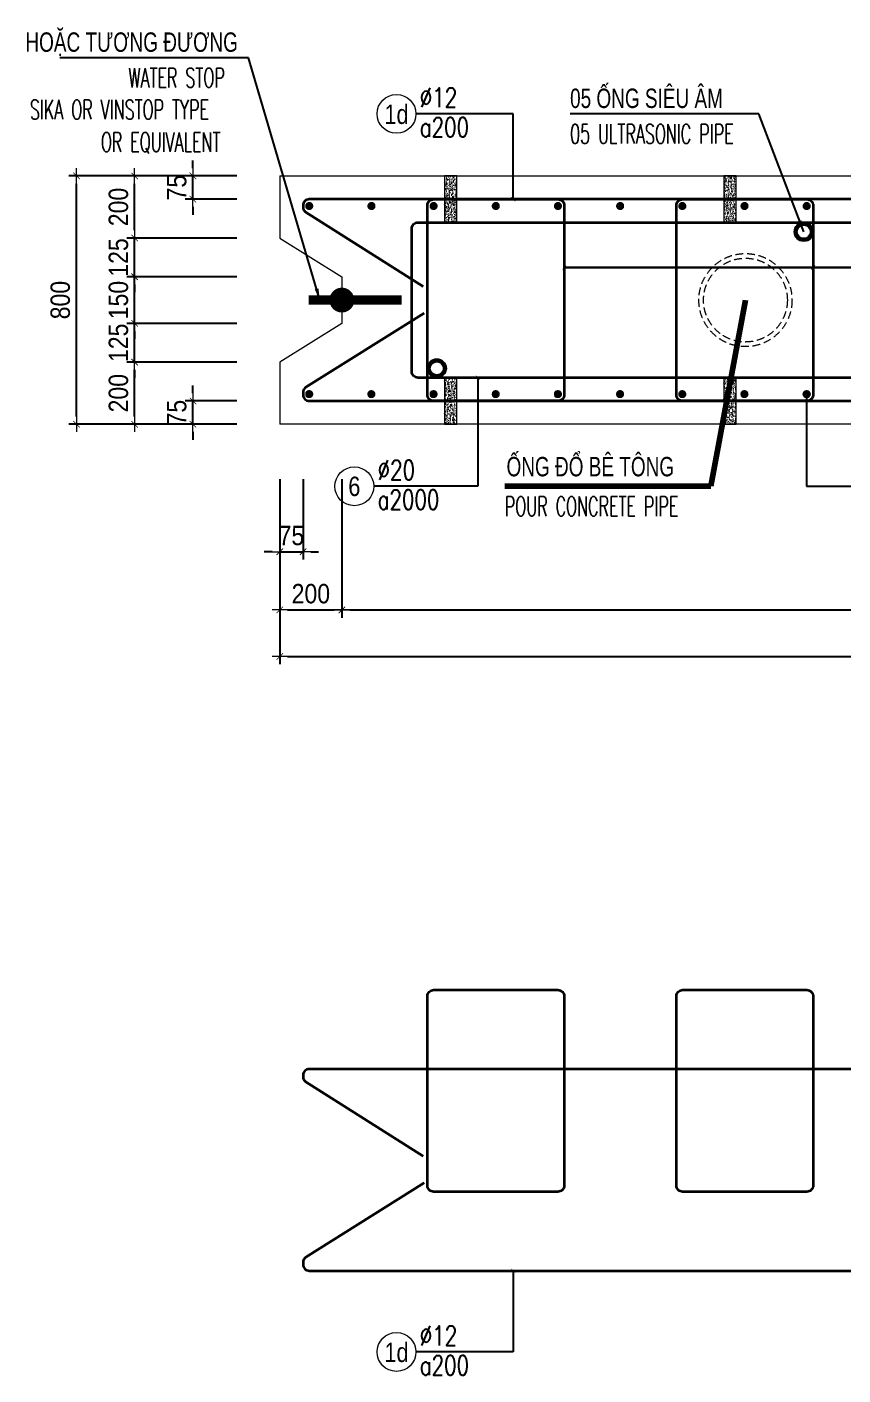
# Model space of a CAD drawing. Header units: millimetres. Extents: x -642477 to 1168880, y -27982 to 330379.
# Drawn here: x 261943 to 269830, y 69033 to 82064 of the extents above; entities that cross this region are included whole.
import ezdxf
from ezdxf.enums import TextEntityAlignment as Align

# ---------------------------------------------------------------- set-up
doc = ezdxf.new("R2010")
doc.units = ezdxf.units.MM
doc.linetypes.add('HIDDEN', pattern=[0.375, 0.25, -0.125])
doc.linetypes.add('HIDDEN2', pattern=[4.7625, 3.175, -1.5875])
doc.layers.get('0').update_dxf_attribs({"lineweight": 20})
doc.layers.get('Defpoints').update_dxf_attribs({"color": 151, "lineweight": 9})
for name, color, linetype, lineweight in [('NDC_S_BEAM', 3, 'HIDDEN2', 20), ('NDC_S_BREAK-LINE', 1, 'Continuous', 15), ('NDC_S_DIAPHGRAM WALL', 3, 'Continuous', 20), ('NDC_S_DIM', 1, 'Continuous', 15), ('NDC_S_ENG TITLE', 3, 'Continuous', 20), ('NDC_S_HATCH MATERIAL', 8, 'Continuous', 13), ('NDC_S_LEADER', 1, 'Continuous', 15), ('NDC_S_LEVEL TEXT', 7, 'Continuous', 20), ('NDC_S_REBAR', 4, 'Continuous', 35), ('NDC_S_VN TEXT', 7, 'Continuous', 20)]:
    doc.layers.add(name, color=color, linetype=linetype, lineweight=lineweight)
doc.layers.add('NDC_S_REBAR DES.', color=2, linetype='Continuous')
doc.styles.add('ARIAL', font='arial.ttf', dxfattribs={"width": 0.8})
doc.styles.add('NDC_ARIAL', font='arial.ttf', dxfattribs={"width": 0.85})
doc.styles.add('NDC_DIM', font='', dxfattribs={"width": 0.75})
doc.styles.add('NDC_EN TXT', font='romans.shx', dxfattribs={"width": 0.8})
doc.styles.get('NDC_DIM').set_extended_font_data('Dotum')
doc.dimstyles.new('A1-NDC-1-25 (x3)', dxfattribs={"dimscale": 75, "dimtxt": 2.5, "dimasz": 1, "dimexe": 1, "dimexo": 0, "dimgap": 0.8, "dimtad": 1, "dimdec": 0, "dimlfac": 0.333333, "dimdsep": 46, "dimtxsty": 'NDC_ARIAL', "dimblk": 'DIMMARK', "dimcen": 49999.938995, "dimdle": 1.5, "dimclrd": 1, "dimclre": 1, "dimclrt": 3, "dimadec": 0, "dimazin": 0, "dimtfac": 1, "dimtdec": 0, "dimtix": 1, "dimtmove": 2, "dimatfit": 3, "dimfxl": 1, "dimarcsym": 0})
doc.dimstyles.new('NDC_dim_25', dxfattribs={"dimscale": 25, "dimtxt": 2.2, "dimasz": 1.5, "dimexe": 1.5, "dimexo": 2.5, "dimgap": 1, "dimtad": 1, "dimdec": 0, "dimzin": 0, "dimdsep": 46, "dimtxsty": 'NDC_DIM', "dimblk": 'DIMMARK', "dimcen": 0.09, "dimdle": 1.2, "dimclrd": 1, "dimclre": 1, "dimclrt": 3, "dimadec": 0, "dimazin": 0, "dimtfac": 1, "dimtdec": 0, "dimtix": 1, "dimtofl": 0, "dimtmove": 0, "dimatfit": 3, "dimfxl": 6, "dimfxlon": 1, "dimtolj": 1, "dimtzin": 0, "dimarcsym": 0})

# ---------------------------------------------------------------- blocks, each defined once
blk = doc.blocks.new('TV_001')
at = {"layer": 'NDC_S_DIAPHGRAM WALL', "ltscale": 0.01}
for p, q in [((21086.6, 15963.3), (21044.1, 15767.9)), ((21044.1, 15767.9), (20822.1, 15688.3)), ((20822.1, 15688.3), (20790.3, 15541.7)), ((20790.3, 15541.7), (20959.2, 15377)), ((20959.2, 15377), (20916.7, 15181.6)), ((20916.7, 15181.6), (26388.8, 13991.9))]:
    blk.add_line(p, q, dxfattribs=at)
for points in [[(26558.8, 14773.6), (21086.6, 15963.3)], [(26558.8, 14773.6), (26516.3, 14578.2), (26294.3, 14498.5), (26262.4, 14352), (26431.3, 14187.3), (26388.8, 13991.9)]]:
    blk.add_lwpolyline(points, dxfattribs=at)
at = {"layer": 'NDC_S_DIAPHGRAM WALL', "ltscale": 50, "const_width": 30}
for points in [[(20911.1, 15592.2), (20618, 15655.9)], [(26383.3, 14402.4), (26090.1, 14466.2)]]:
    blk.add_lwpolyline(points, dxfattribs=at)
at = {"layer": 'NDC_S_DIAPHGRAM WALL', "ltscale": 50, "const_width": 40}
for points in [[(20825.8, 15610.7, -1), (20786.7, 15619.2, -1)], [(26297.9, 14421, -1), (26258.8, 14429.5, -1)]]:
    blk.add_lwpolyline(points, format="xyb", close=True, dxfattribs=at)
blk = doc.blocks.new('DIMMARK')
at = {"layer": 'NDC_S_DIM', "color": 1}
blk.add_line((-1.5, 0), (1, 0), dxfattribs=at)
at = {"layer": 'NDC_S_DIM', "color": 2, "const_width": 0.1}
blk.add_lwpolyline([(-0.42, -0.42), (0.42, 0.42)], dxfattribs=at)
blk = doc.blocks.new('Ong sieu am')
at = {"layer": 'NDC_S_HATCH MATERIAL'}
h = blk.add_hatch(dxfattribs=at)
h.set_pattern_fill('ANSI31', color=256, scale=20)
h.set_pattern_definition([(45, (0, 0), (-1.76776695, 1.76776695), [])])
h.paths.add_polyline_path([(-7119.3, 51158.9, 1), (-7179.3, 51158.9, 1)])
h.paths.add_polyline_path([(-7171.3, 51158.9, -1), (-7127.3, 51158.9, -1)], flags=16)
at = {"layer": 'NDC_S_REBAR DES.'}
for radius in [30, 22]:
    blk.add_circle((-7149.3, 51158.9), radius, dxfattribs=at)
blk = doc.blocks.new('ong do BT')
at = {"layer": 'NDC_S_HATCH MATERIAL', "linetype": 'HIDDEN', "ltscale": 100}
for radius in [150, 135]:
    blk.add_circle((-6323.7, 51237.8), radius, dxfattribs=at)
blk = doc.blocks.new('con ke BT')
at = {"layer": 'NDC_S_HATCH MATERIAL'}
h = blk.add_hatch(dxfattribs=at)
h.set_pattern_fill('AR-CONC', color=256, scale=2)
h.set_pattern_definition([(50, (0, 0), (14.3452037, -1.2550427), [1.5, -16.5]), (355, (0, 0), (-2.7750267, 15.0438427), [1.2, -13.2]), (100.451444, (1.195, -0.105), (11.570177, 13.7888), [1.274804, -14.0228422]), (46.1842, (0, 4), (21.3448266, -3.3103856), [2.25, -24.75]), (96.635635, (1.779, 3.724), (18.693239, 19.482372), [1.912207, -21.034275]), (351.184164, (0, 4), (18.693239, 19.482372), [1.8, -19.8]), (21, (2, 3), (11.938141, -8.0523778), [1.5, -16.5]), (326, (2, 3), (4.8663066, 14.503001), [1.2, -13.2]), (71.451445, (2.995, 2.329), (16.8044475, 6.450623), [1.274804, -14.0228422]), (37.5, (0, 0), (0.2431971, 6.6578771), [0, -13.04, 0, -13.4, 0, -13.25]), (7.5, (0, 0), (5.2613907, 7.8882342), [0, -7.64, 0, -12.74, 0, -5.05]), (327.5, (-4.46, 0), (10.6764487, -0.45109743), [0, -5, 0, -15.6, 0, -20.7]), (317.5, (-6.46, 0), (11.6637234, 2.0020996), [0, -6.5, 0, -10.36, 0, -14.7])])
h.paths.add_polyline_path([(-7076.9, 51430.9), (-7116.9, 51430.9), (-7116.9, 51280.9), (-7076.9, 51280.9)])
at = {"layer": 'NDC_S_BREAK-LINE'}
blk.add_lwpolyline([(-7116.9, 51430.9), (-7116.9, 51280.9), (-7076.9, 51280.9), (-7076.9, 51430.9)], close=True, dxfattribs=at)
blk = doc.blocks.new('*U2371')
at = {"layer": 'NDC_S_LEADER', "xscale": 3, "yscale": 3, "zscale": 3}
blk.add_blockref('con ke BT', (21291, -154068), dxfattribs=at)
blk = doc.blocks.new('*U2372')
at = {"layer": 'NDC_S_DIM', "color": 0, "linetype": 'ByBlock', "lineweight": -2, "transparency": 16777216}
for p in [(0, 0), (2700, 0), (5400, 0), (8100, 0), (10800, 0), (13500, 0)]:
    blk.add_blockref('*U2371', p, dxfattribs=at)
blk = doc.blocks.new('*U2373')
at = {"layer": 'NDC_S_LEADER', "xscale": 3, "yscale": 3, "zscale": 3}
blk.add_blockref('con ke BT', (21291, -154068), dxfattribs=at)
blk = doc.blocks.new('*U2374')
at = {"layer": 'NDC_S_DIM', "color": 0, "linetype": 'ByBlock', "lineweight": -2, "transparency": 16777216}
for p in [(0, 0), (2700, 0), (5400, 0), (8100, 0), (10800, 0), (13500, 0)]:
    blk.add_blockref('*U2373', p, dxfattribs=at)
blk = doc.blocks.new('*U367')
blk.add_circle((-2.5, 0), 2.5)
at = {"layer": 'NDC_S_VN TEXT', "color": 3, "style": 'NDC_EN TXT', "width": 0.75}
for tag, p in [('DK1', (0.5, 0.85)), ('KC1', (0.5, -2.97))]:
    blk.add_attdef(tag, p, '', height=2.5, dxfattribs=at)
at = {"layer": 'NDC_S_VN TEXT', "color": 7, "style": 'ARIAL', "width": 0.8}
blk.add_attdef('SH2', text='', height=2.5, dxfattribs=at).set_placement((-2.5, 0), align=Align.MIDDLE)
blk = doc.blocks.new('kata_block_THEP')
at = {"layer": 'NDC_S_REBAR', "color": 0}
for p, q in [((-0.5, 0), (0.5, 0)), ((-0.35, 0.35), (0.35, -0.35)), ((0.35, 0.35), (-0.35, -0.35)), ((0, 0.5), (0, -0.5))]:
    blk.add_line(p, q, dxfattribs=at)
at = {"layer": 'NDC_S_REBAR', "color": 0, "const_width": 0.0833}
blk.add_lwpolyline([(-0.5, 0, 1), (0.5, 0, 1), (-0.5, 0, 1)], format="xyb", dxfattribs=at)
blk = doc.blocks.new('*U2360')
at = {"layer": 'NDC_S_REBAR', "ltscale": 80, "xscale": 72, "yscale": 72, "zscale": 72}
blk.add_blockref('kata_block_THEP', (0, 0), dxfattribs=at)
blk = doc.blocks.new('*U2361')
at = {"layer": 'NDC_S_LEVEL TEXT', "color": 0, "linetype": 'ByBlock', "lineweight": -2, "transparency": 16777216}
for p in [(0, 0), (600.9, 0), (1201.8, 0), (1802.7, 0), (2403.6, 0), (3004.5, 0), (3605.4, 0), (4206.3, 0), (4807.2, 0), (5408.1, 0), (6009, 0), (6609.9, 0), (7210.8, 0), (7811.7, 0), (8412.6, 0), (9013.5, 0), (9614.4, 0), (10215.3, 0), (10816.2, 0), (11417.1, 0), (12018, 0), (12618.9, 0), (13219.8, 0), (13820.7, 0), (14421.6, 0), (15022.5, 0), (15623.4, 0), (16224.3, 0)]:
    blk.add_blockref('*U2360', p, dxfattribs=at)
blk = doc.blocks.new('*U2366')
at = {"layer": 'NDC_S_REBAR', "ltscale": 80, "xscale": 72, "yscale": 72, "zscale": 72}
blk.add_blockref('kata_block_THEP', (0, 0), dxfattribs=at)
blk = doc.blocks.new('*U2367')
at = {"layer": 'NDC_S_LEVEL TEXT', "color": 0, "linetype": 'ByBlock', "lineweight": -2, "transparency": 16777216}
for p in [(0, 0), (600.9, 0), (1201.8, 0), (1802.7, 0), (2403.6, 0), (3004.5, 0), (3605.4, 0), (4206.3, 0), (4807.2, 0), (5408.1, 0), (6009, 0), (6609.9, 0), (7210.8, 0), (7811.7, 0), (8412.6, 0), (9013.5, 0), (9614.4, 0), (10215.3, 0), (10816.2, 0), (11417.1, 0), (12018, 0), (12618.9, 0), (13219.8, 0), (13820.7, 0), (14421.6, 0), (15022.5, 0), (15623.4, 0), (16224.3, 0)]:
    blk.add_blockref('*U2366', p, dxfattribs=at)
blk = doc.blocks.new('*D2438')
at = {"layer": 'Defpoints', "color": 0, "ltscale": 100, "transparency": 16777216}
for p in [(262984, 78824), (263973, 78824), (263973, 78224)]:
    blk.add_point(p, dxfattribs=at)
at = {"layer": 'NDC_S_DIM', "color": 1, "lineweight": -2, "ltscale": 100, "transparency": 16777216}
for p, q in [((263973, 78824), (262909, 78824)), ((262984, 78299), (262984, 78749)), ((263973, 78224), (262909, 78224))]:
    blk.add_line(p, q, dxfattribs=at)
at = {"layer": 'NDC_S_DIM', "color": 1, "lineweight": -2, "ltscale": 100, "transparency": 16777216, "xscale": 75, "yscale": 75, "zscale": 75}
for p, rotation in [((262984, 78824), 90), ((262984, 78224), 270)]:
    blk.add_blockref('DIMMARK', p, dxfattribs=dict(at, rotation=rotation))
at = {"layer": 'NDC_S_DIM', "color": 3, "ltscale": 100, "transparency": 16777216, "insert": (262828, 78524), "char_height": 187.5, "attachment_point": 5, "rotation": 90, "style": 'NDC_ARIAL'}
blk.add_mtext('200', dxfattribs=at)
blk = doc.blocks.new('*D2439')
at = {"layer": 'Defpoints', "color": 0, "ltscale": 100, "transparency": 16777216}
for p in [(262984, 79199), (263973, 79199), (263973, 78824)]:
    blk.add_point(p, dxfattribs=at)
at = {"layer": 'NDC_S_DIM', "color": 1, "lineweight": -2, "ltscale": 100, "transparency": 16777216}
for p, q in [((262984, 79274), (262984, 79349)), ((263973, 79199), (262909, 79199)), ((262984, 78824), (262984, 79199)), ((263973, 78824), (262909, 78824)), ((262984, 78749), (262984, 78674))]:
    blk.add_line(p, q, dxfattribs=at)
at = {"layer": 'NDC_S_DIM', "color": 1, "lineweight": -2, "ltscale": 100, "transparency": 16777216, "xscale": 75, "yscale": 75, "zscale": 75}
for p, rotation in [((262984, 79199), 270), ((262984, 78824), 90)]:
    blk.add_blockref('DIMMARK', p, dxfattribs=dict(at, rotation=rotation))
at = {"layer": 'NDC_S_DIM', "color": 3, "ltscale": 100, "transparency": 16777216, "insert": (262828, 79011), "char_height": 187.5, "attachment_point": 5, "rotation": 90, "style": 'NDC_ARIAL'}
blk.add_mtext('125', dxfattribs=at)
blk = doc.blocks.new('*D2440')
at = {"layer": 'Defpoints', "color": 0, "ltscale": 100, "transparency": 16777216}
for p in [(262984, 79649), (263973, 79649), (263973, 79199)]:
    blk.add_point(p, dxfattribs=at)
at = {"layer": 'NDC_S_DIM', "color": 1, "lineweight": -2, "ltscale": 100, "transparency": 16777216}
for p, q in [((262984, 79724), (262984, 79799)), ((263973, 79649), (262909, 79649)), ((262984, 79199), (262984, 79649)), ((263973, 79199), (262909, 79199)), ((262984, 79124), (262984, 79049))]:
    blk.add_line(p, q, dxfattribs=at)
at = {"layer": 'NDC_S_DIM', "color": 1, "lineweight": -2, "ltscale": 100, "transparency": 16777216, "xscale": 75, "yscale": 75, "zscale": 75}
for p, rotation in [((262984, 79649), 270), ((262984, 79199), 90)]:
    blk.add_blockref('DIMMARK', p, dxfattribs=dict(at, rotation=rotation))
at = {"layer": 'NDC_S_DIM', "color": 3, "ltscale": 100, "transparency": 16777216, "insert": (262828, 79424), "char_height": 187.5, "attachment_point": 5, "rotation": 90, "style": 'NDC_ARIAL'}
blk.add_mtext('150', dxfattribs=at)
blk = doc.blocks.new('*D2441')
at = {"layer": 'Defpoints', "color": 0, "ltscale": 100, "transparency": 16777216}
for p in [(262984, 80024), (263973, 80024), (263973, 79649)]:
    blk.add_point(p, dxfattribs=at)
at = {"layer": 'NDC_S_DIM', "color": 1, "lineweight": -2, "ltscale": 100, "transparency": 16777216}
for p, q in [((262984, 80099), (262984, 80174)), ((263973, 80024), (262909, 80024)), ((262984, 79649), (262984, 80024)), ((263973, 79649), (262909, 79649)), ((262984, 79574), (262984, 79499))]:
    blk.add_line(p, q, dxfattribs=at)
at = {"layer": 'NDC_S_DIM', "color": 1, "lineweight": -2, "ltscale": 100, "transparency": 16777216, "xscale": 75, "yscale": 75, "zscale": 75}
for p, rotation in [((262984, 80024), 270), ((262984, 79649), 90)]:
    blk.add_blockref('DIMMARK', p, dxfattribs=dict(at, rotation=rotation))
at = {"layer": 'NDC_S_DIM', "color": 3, "ltscale": 100, "transparency": 16777216, "insert": (262828, 79836), "char_height": 187.5, "attachment_point": 5, "rotation": 90, "style": 'NDC_ARIAL'}
blk.add_mtext('125', dxfattribs=at)
blk = doc.blocks.new('*D2442')
at = {"layer": 'Defpoints', "color": 0, "ltscale": 100, "transparency": 16777216}
for p in [(262984, 80624), (263973, 80624), (263973, 80024)]:
    blk.add_point(p, dxfattribs=at)
at = {"layer": 'NDC_S_DIM', "color": 1, "lineweight": -2, "ltscale": 100, "transparency": 16777216}
for p, q in [((263973, 80624), (262909, 80624)), ((262984, 80099), (262984, 80549)), ((263973, 80024), (262909, 80024))]:
    blk.add_line(p, q, dxfattribs=at)
at = {"layer": 'NDC_S_DIM', "color": 1, "lineweight": -2, "ltscale": 100, "transparency": 16777216, "xscale": 75, "yscale": 75, "zscale": 75}
for p, rotation in [((262984, 80624), 90), ((262984, 80024), 270)]:
    blk.add_blockref('DIMMARK', p, dxfattribs=dict(at, rotation=rotation))
at = {"layer": 'NDC_S_DIM', "color": 3, "ltscale": 100, "transparency": 16777216, "insert": (262828, 80324), "char_height": 187.5, "attachment_point": 5, "rotation": 90, "style": 'NDC_ARIAL'}
blk.add_mtext('200', dxfattribs=at)
blk = doc.blocks.new('*D2443')
at = {"layer": 'Defpoints', "color": 0, "ltscale": 100, "transparency": 16777216}
for p in [(262422, 80624), (263973, 80624), (263973, 78224)]:
    blk.add_point(p, dxfattribs=at)
at = {"layer": 'NDC_S_DIM', "color": 1, "lineweight": -2, "ltscale": 100, "transparency": 16777216}
for p, q in [((263973, 80624), (262347, 80624)), ((262422, 78299), (262422, 80549)), ((263973, 78224), (262347, 78224))]:
    blk.add_line(p, q, dxfattribs=at)
at = {"layer": 'NDC_S_DIM', "color": 1, "lineweight": -2, "ltscale": 100, "transparency": 16777216, "xscale": 75, "yscale": 75, "zscale": 75}
for p, rotation in [((262422, 80624), 90), ((262422, 78224), 270)]:
    blk.add_blockref('DIMMARK', p, dxfattribs=dict(at, rotation=rotation))
at = {"layer": 'NDC_S_DIM', "color": 3, "ltscale": 100, "transparency": 16777216, "insert": (262266, 79424), "char_height": 187.5, "attachment_point": 5, "rotation": 90, "style": 'NDC_ARIAL'}
blk.add_mtext('800', dxfattribs=at)
blk = doc.blocks.new('*D2444')
at = {"layer": 'Defpoints', "color": 0, "ltscale": 100, "transparency": 16777216}
for p in [(263547, 78449), (263973, 78449), (263973, 78224)]:
    blk.add_point(p, dxfattribs=at)
at = {"layer": 'NDC_S_DIM', "color": 1, "lineweight": -2, "ltscale": 100, "transparency": 16777216}
for p, q in [((263547, 78524), (263547, 78599)), ((263973, 78449), (263472, 78449)), ((263547, 78224), (263547, 78449)), ((263973, 78224), (263472, 78224)), ((263547, 78149), (263547, 78074))]:
    blk.add_line(p, q, dxfattribs=at)
at = {"layer": 'NDC_S_DIM', "color": 1, "lineweight": -2, "ltscale": 100, "transparency": 16777216, "xscale": 75, "yscale": 75, "zscale": 75}
for p, rotation in [((263547, 78449), 270), ((263547, 78224), 90)]:
    blk.add_blockref('DIMMARK', p, dxfattribs=dict(at, rotation=rotation))
at = {"layer": 'NDC_S_DIM', "color": 3, "ltscale": 100, "transparency": 16777216, "insert": (263391, 78336), "char_height": 187.5, "attachment_point": 5, "rotation": 90, "style": 'NDC_ARIAL'}
blk.add_mtext('75', dxfattribs=at)
blk = doc.blocks.new('*D2445')
at = {"layer": 'Defpoints', "color": 0, "ltscale": 100, "transparency": 16777216}
for p in [(263547, 80624), (263973, 80624), (263973, 80399)]:
    blk.add_point(p, dxfattribs=at)
at = {"layer": 'NDC_S_DIM', "color": 1, "lineweight": -2, "ltscale": 100, "transparency": 16777216}
for p, q in [((263547, 80699), (263547, 80774)), ((263973, 80624), (263472, 80624)), ((263547, 80399), (263547, 80624)), ((263973, 80399), (263472, 80399)), ((263547, 80324), (263547, 80249))]:
    blk.add_line(p, q, dxfattribs=at)
at = {"layer": 'NDC_S_DIM', "color": 1, "lineweight": -2, "ltscale": 100, "transparency": 16777216, "xscale": 75, "yscale": 75, "zscale": 75}
for p, rotation in [((263547, 80624), 270), ((263547, 80399), 90)]:
    blk.add_blockref('DIMMARK', p, dxfattribs=dict(at, rotation=rotation))
at = {"layer": 'NDC_S_DIM', "color": 3, "ltscale": 100, "transparency": 16777216, "insert": (263391, 80511), "char_height": 187.5, "attachment_point": 5, "rotation": 90, "style": 'NDC_ARIAL'}
blk.add_mtext('75', dxfattribs=at)
blk = doc.blocks.new('*D2454')
at = {"layer": 'Defpoints', "color": 0, "ltscale": 100, "transparency": 16777216}
for p in [(264387, 77694), (264612, 77694), (264612, 76992)]:
    blk.add_point(p, dxfattribs=at)
at = {"layer": 'NDC_S_DIM', "color": 1, "lineweight": -2, "ltscale": 100, "transparency": 16777216}
for p, q in [((264387, 77694), (264387, 76917)), ((264612, 77694), (264612, 76917)), ((264312, 76992), (264237, 76992)), ((264387, 76992), (264612, 76992)), ((264687, 76992), (264762, 76992))]:
    blk.add_line(p, q, dxfattribs=at)
at = {"layer": 'NDC_S_DIM', "color": 1, "lineweight": -2, "ltscale": 100, "transparency": 16777216, "xscale": 75, "yscale": 75, "zscale": 75}
blk.add_blockref('DIMMARK', (264387, 76992), dxfattribs=at)
at = {"layer": 'NDC_S_DIM', "color": 1, "lineweight": -2, "ltscale": 100, "transparency": 16777216, "xscale": 75, "yscale": 75, "zscale": 75, "rotation": 180}
blk.add_blockref('DIMMARK', (264612, 76992), dxfattribs=at)
at = {"layer": 'NDC_S_DIM', "color": 3, "ltscale": 100, "transparency": 16777216, "insert": (264499, 77147), "char_height": 187.5, "attachment_point": 5, "style": 'NDC_ARIAL'}
blk.add_mtext('75', dxfattribs=at)
blk = doc.blocks.new('*D2456')
at = {"layer": 'Defpoints', "color": 0, "ltscale": 100, "transparency": 16777216}
for p in [(264387, 77694), (264987, 77694), (264987, 76429)]:
    blk.add_point(p, dxfattribs=at)
at = {"layer": 'NDC_S_DIM', "color": 1, "lineweight": -2, "ltscale": 100, "transparency": 16777216}
for p, q in [((264387, 77694), (264387, 76354)), ((264987, 77694), (264987, 76354)), ((264462, 76429), (264912, 76429))]:
    blk.add_line(p, q, dxfattribs=at)
at = {"layer": 'NDC_S_DIM', "color": 1, "lineweight": -2, "ltscale": 100, "transparency": 16777216, "xscale": 75, "yscale": 75, "zscale": 75, "rotation": 180}
blk.add_blockref('DIMMARK', (264387, 76429), dxfattribs=at)
at = {"layer": 'NDC_S_DIM', "color": 1, "lineweight": -2, "ltscale": 100, "transparency": 16777216, "xscale": 75, "yscale": 75, "zscale": 75}
blk.add_blockref('DIMMARK', (264987, 76429), dxfattribs=at)
at = {"layer": 'NDC_S_DIM', "color": 3, "ltscale": 100, "transparency": 16777216, "insert": (264687, 76585), "char_height": 187.5, "attachment_point": 5, "style": 'NDC_ARIAL'}
blk.add_mtext('200', dxfattribs=at)
blk = doc.blocks.new('*D2457')
at = {"layer": 'Defpoints', "color": 0, "ltscale": 100, "transparency": 16777216}
for p in [(264987, 77694), (281187, 77694), (281187, 76429)]:
    blk.add_point(p, dxfattribs=at)
at = {"layer": 'NDC_S_DIM', "color": 1, "lineweight": -2, "ltscale": 100, "transparency": 16777216}
for p, q in [((264987, 77694), (264987, 76354)), ((281187, 77694), (281187, 76354)), ((265062, 76429), (281112, 76429))]:
    blk.add_line(p, q, dxfattribs=at)
at = {"layer": 'NDC_S_DIM', "color": 1, "lineweight": -2, "ltscale": 100, "transparency": 16777216, "xscale": 75, "yscale": 75, "zscale": 75, "rotation": 180}
blk.add_blockref('DIMMARK', (264987, 76429), dxfattribs=at)
at = {"layer": 'NDC_S_DIM', "color": 1, "lineweight": -2, "ltscale": 100, "transparency": 16777216, "xscale": 75, "yscale": 75, "zscale": 75}
blk.add_blockref('DIMMARK', (281187, 76429), dxfattribs=at)
at = {"layer": 'NDC_S_DIM', "color": 3, "ltscale": 100, "transparency": 16777216, "insert": (273087, 76585), "char_height": 187.5, "attachment_point": 5, "style": 'NDC_ARIAL'}
blk.add_mtext('5400', dxfattribs=at)
blk = doc.blocks.new('*D2459')
at = {"layer": 'Defpoints', "color": 0, "ltscale": 100, "transparency": 16777216}
for p in [(264387, 77694), (281187, 77694), (281187, 75979)]:
    blk.add_point(p, dxfattribs=at)
at = {"layer": 'NDC_S_DIM', "color": 1, "lineweight": -2, "ltscale": 100, "transparency": 16777216}
for p, q in [((264387, 77694), (264387, 75904)), ((281187, 77694), (281187, 75904)), ((264462, 75979), (281112, 75979))]:
    blk.add_line(p, q, dxfattribs=at)
at = {"layer": 'NDC_S_DIM', "color": 1, "lineweight": -2, "ltscale": 100, "transparency": 16777216, "xscale": 75, "yscale": 75, "zscale": 75, "rotation": 180}
blk.add_blockref('DIMMARK', (264387, 75979), dxfattribs=at)
at = {"layer": 'NDC_S_DIM', "color": 1, "lineweight": -2, "ltscale": 100, "transparency": 16777216, "xscale": 75, "yscale": 75, "zscale": 75}
blk.add_blockref('DIMMARK', (281187, 75979), dxfattribs=at)
at = {"layer": 'NDC_S_DIM', "color": 3, "ltscale": 100, "transparency": 16777216, "insert": (272787, 76135), "char_height": 187.5, "attachment_point": 5, "style": 'NDC_ARIAL'}
blk.add_mtext('5600', dxfattribs=at)

msp = doc.modelspace()

# ---------------------------------------------------------------- linework, layer by layer
at = {"layer": 'NDC_S_REBAR'}
for points in [[(265782.2, 79298.2), (264639.8, 78581.3, 0.2585925), (264611.6, 78530.4), (264611.6, 78508.9, 0.4142136), (264671.6, 78448.9), (280901.6, 78448.9, 0.4142136), (280961.6, 78508.9), (280961.6, 80338.9, 0.4142136), (280901.6, 80398.9), (264671.6, 80398.9, 0.4142136), (264611.6, 80338.9), (264611.6, 80323.1, 0.2239077), (264633.4, 80276.8), (265771, 79555.9)], [(265782.2, 70890.8), (264639.8, 70173.9, 0.2585925), (264611.6, 70123), (264611.6, 70101.5, 0.4142136), (264671.6, 70041.5), (280901.6, 70041.5, 0.4142136), (280961.6, 70101.5), (280961.6, 71931.5, 0.4142136), (280901.6, 71991.5), (264671.6, 71991.5, 0.4142136), (264611.6, 71931.5), (264611.6, 71915.7, 0.2239077), (264633.4, 71869.4), (265771, 71148.5)]]:
    msp.add_lwpolyline(points, format="xyb", dxfattribs=at)
for points in [[(265873.5, 80398.9), (267074.8, 80398.9, -0.4142136), (267134.8, 80338.9), (267134.8, 78508.9, -0.4142136), (267074.8, 78448.9), (265873.5, 78448.9, -0.4142136), (265813.5, 78508.9), (265813.5, 80338.9, -0.4142136)], [(268279.5, 80398.9), (269480.8, 80398.9, -0.4142136), (269540.8, 80338.9), (269540.8, 78508.9, -0.4142136), (269480.8, 78448.9), (268279.5, 78448.9, -0.4142136), (268219.5, 78508.9), (268219.5, 80338.9, -0.4142136)], [(265721.6, 80173.9), (280676.6, 80173.9, -0.4142136), (280736.6, 80113.9), (280736.6, 78733.9, -0.4142136), (280676.6, 78673.9), (265721.6, 78673.9, -0.4142136), (265661.6, 78733.9), (265661.6, 80113.9, -0.4142136)], [(265873.5, 72755.2), (267074.8, 72755.2, -0.4142136), (267134.8, 72695.2), (267134.8, 70865.2, -0.4142136), (267074.8, 70805.2), (265873.5, 70805.2, -0.4142136), (265813.5, 70865.2), (265813.5, 72695.2, -0.4142136)], [(268279.5, 72755.2), (269480.8, 72755.2, -0.4142136), (269540.8, 72695.2), (269540.8, 70865.2, -0.4142136), (269480.8, 70805.2), (268279.5, 70805.2, -0.4142136), (268219.5, 70865.2), (268219.5, 72695.2, -0.4142136)]]:
    msp.add_lwpolyline(points, format="xyb", close=True, dxfattribs=at)

# ---------------------------------------------------------------- block references
at = {"layer": 'NDC_S_BEAM', "xscale": -3, "yscale": 3, "zscale": 3, "rotation": 347.733965496706}
msp.add_blockref('TV_001', (332828.1, 20387.4), dxfattribs=at)
at = {"layer": 'NDC_S_DIM', "ltscale": 80, "xscale": 75, "yscale": 75, "zscale": 75}
for p, values in [((265702, 81223.9), {'SH2': '1d', 'DK1': '%%c12', 'KC1': 'a200'}), ((265294.6, 77623.9), {'SH2': '6', 'DK1': '%%c20', 'KC1': 'a2000'}), ((265702, 69256.3), {'SH2': '1d', 'DK1': '%%c12', 'KC1': 'a200'})]:
    msp.add_blockref('*U367', p, dxfattribs=at).add_auto_attribs(values)
at = {"layer": 'NDC_S_DIM'}
for name, p in [('*U2372', (266036.6, 80398.9)), ('*U2374', (266036.6, 78448.9))]:
    msp.add_blockref(name, p, dxfattribs=at)
at = {"layer": 'NDC_S_LEADER', "xscale": 3, "yscale": 3, "zscale": 3}
for name, p in [('Ong sieu am', (290898.7, -73392.7)), ('ong do BT', (287857.8, -74289.6)), ('Ong sieu am', (287351.4, -74712.7))]:
    msp.add_blockref(name, p, dxfattribs=at)
at = {"layer": 'NDC_S_LEVEL TEXT'}
msp.add_blockref('*U2367', (264671.1, 80332.9), dxfattribs=at)
at = {"layer": 'NDC_S_LEVEL TEXT', "extrusion": (0, 0, -1), "zscale": -1, "rotation": 180}
msp.add_blockref('*U2361', (-264671.1, 78514.9), dxfattribs=at)

# ---------------------------------------------------------------- texts
at = {"layer": 'NDC_S_ENG TITLE', "style": 'NDC_EN TXT', "width": 0.6}
for s, p in [('WATER STOP', (262925.4, 81573.5)), ('SIKA OR VINSTOP TYPE', (261971.8, 81264.9)), ('05 ULTRASONIC PIPE', (267191.9, 81030.2)), ('OR EQUIVALENT', (262657.5, 80951.4)), ('POUR CONCRETE PIPE', (266561, 77430.2))]:
    msp.add_text(s, height=187.5, dxfattribs=at).set_placement(p, align=Align.MIDDLE_LEFT)
at = {"layer": 'NDC_S_LEVEL TEXT', "style": 'NDC_ARIAL', "width": 0.7}
for s, p in [('HOẶC TƯƠNG ĐƯƠNG', (261928.3, 81917.6)), ('05 ỐNG SIÊU ÂM', (267191.9, 81374.4)), ('ỐNG ĐỔ BÊ TÔNG', (266577.8, 77814.3))]:
    msp.add_text(s, height=187.5, dxfattribs=at).set_placement(p, align=Align.MIDDLE_LEFT)

# ---------------------------------------------------------------- dimensions: what is measured, and where the dimension line sits
at = {"layer": 'NDC_S_DIM', "ltscale": 100}
for base, p1, p2, picture, middle in [((262421.5, 80623.9), (263973, 78223.9), (263973, 80623.9), '*D2443', (262265.8, 79423.9)), ((262984, 80623.9), (263973, 80023.9), (263973, 80623.9), '*D2442', (262828.3, 80323.9)), ((263546.5, 80623.9), (263973, 80398.9), (263973, 80623.9), '*D2445', (263391.2, 80511.4)), ((262984, 80023.9), (263973, 79648.9), (263973, 80023.9), '*D2441', (262828.3, 79836.4)), ((262984, 79648.9), (263973, 79198.9), (263973, 79648.9), '*D2440', (262828.3, 79423.9)), ((262984, 79198.9), (263973, 78823.9), (263973, 79198.9), '*D2439', (262828.3, 79011.4)), ((262984, 78823.9), (263973, 78223.9), (263973, 78823.9), '*D2438', (262828.3, 78523.9)), ((263546.5, 78448.9), (263973, 78223.9), (263973, 78448.9), '*D2444', (263391.2, 78336.4))]:
    dim = msp.add_linear_dim(base=base, p1=p1, p2=p2, angle=90, dimstyle='A1-NDC-1-25 (x3)', dxfattribs=at)
    dim.commit()
    dim.dimension.update_dxf_attribs({"geometry": picture, "text_midpoint": middle})
for base, p1, p2, picture, middle in [((264611.6, 76991.7), (264386.6, 77694.3), (264611.6, 77694.3), '*D2454', (264499.1, 77147)), ((264986.6, 76429.2), (264386.6, 77694.3), (264986.6, 77694.3), '*D2456', (264686.6, 76584.9)), ((281186.6, 75979.2), (264386.6, 77694.3), (281186.6, 77694.3), '*D2459', (272786.6, 76134.9)), ((281186.6, 76429.2), (264986.6, 77694.3), (281186.6, 77694.3), '*D2457', (273086.6, 76584.9))]:
    dim = msp.add_linear_dim(base=base, p1=p1, p2=p2, dimstyle='A1-NDC-1-25 (x3)', dxfattribs=at)
    dim.commit()
    dim.dimension.update_dxf_attribs({"geometry": picture, "text_midpoint": middle})

# ---------------------------------------------------------------- leaders
at = {"layer": 'NDC_S_LEADER'}
for points, override in [([(264774, 79423.9), (264082.7, 81767.2), (262260.3, 81767.2)], {"dimasz": 4.5}), ([(266643.2, 80398.9), (266643.2, 81223.9), (265702, 81223.9)], {"dimldrblk": 'ArchTick'}), ([(269450.8, 80083.9), (269015.2, 81223.9), (267192.8, 81223.9)], {"dimasz": 4.5}), ([(267134.8, 79738.1), (280359, 79738.1)], {"dimldrblk": 'ArchTick'}), ([(280367.8, 79738.1), (267138.1, 79738.1)], {"dimldrblk": 'ArchTick'}), ([(269540.8, 79738.1), (280359, 79738.1)], {"dimldrblk": 'ArchTick'}), ([(268886.6, 79423.9), (268552, 77623.9), (266562, 77623.9)], {"dimasz": 4.5, "dimlwd": 65533}), ([(266300.5, 78673.9), (266300.5, 77623.9), (265294.6, 77623.9)], {"dimldrblk": 'ArchTick'}), ([(269478.3, 78514.9), (269478.3, 77623.9), (270868.3, 77623.9)], {"dimasz": 2.5, "dimldrblk": 'DotBlank'}), ([(266643.2, 70041.5), (266643.2, 69256.3), (265702, 69256.3)], {"dimldrblk": 'ArchTick'})]:
    msp.add_leader(points, dimstyle='NDC_dim_25', override=override, dxfattribs=at)

doc.saveas('drawing.dxf')
